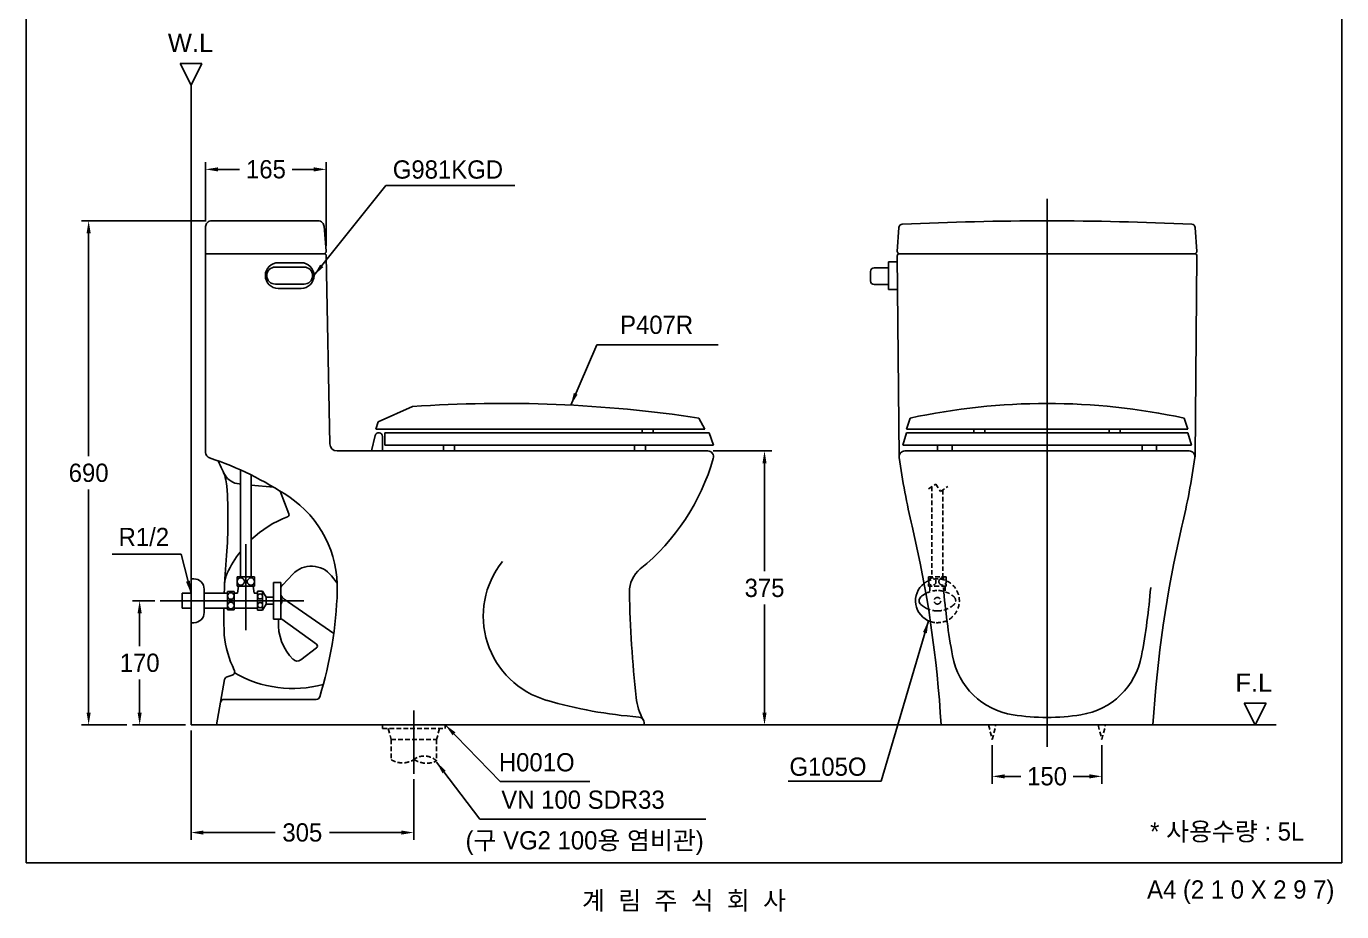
# Model space of a CAD drawing. Header units: millimetres. Extents: x 0 to 1800, y -67 to 2530.
# Drawn here: x 0 to 1800, y -67 to 1145 of the extents above; entities that cross this region are included whole.
import ezdxf
from ezdxf.enums import TextEntityAlignment as Align
from ezdxf.lldxf.tags import DXFTag

# ---------------------------------------------------------------- set-up
doc = ezdxf.new("R2010")
doc.units = ezdxf.units.MM
doc.linetypes.add('DASHED2', pattern=[9.525, 6.35, -3.175])
for name, color, linetype in [('TEXT', 7, 'Continuous'), ('내부선 및 부속', 4, 'Continuous'), ('도각라인', 255, 'Continuous'), ('외형선', 3, 'Continuous'), ('점선', 6, 'DASHED2'), ('중심선', 1, 'DASHED'), ('치수선', 7, 'Continuous')]:
    doc.layers.add(name, color=color, linetype=linetype)
doc.styles.add('____', font='')
doc.styles.add('타이틀', font='H2GTRM.TTF', dxfattribs={"height": 25})
doc.styles.get('____').set_extended_font_data('굴림')
tags = doc.linetypes.add('DASHDOT', pattern=[70, 31, -13, 13, -13]).pattern_tags.tags
tags[10:11] = [DXFTag(74, 4), DXFTag(75, 0), DXFTag(340, '0'), DXFTag(46, 0.0), DXFTag(50, 0.0), DXFTag(44, 0.0), DXFTag(45, 0.0)]
tags[8:9] = [DXFTag(74, 4), DXFTag(75, 0), DXFTag(340, '0'), DXFTag(46, 0.0), DXFTag(50, 0.0), DXFTag(44, 0.0), DXFTag(45, 0.0)]
tags[6:7] = [DXFTag(74, 4), DXFTag(75, 0), DXFTag(340, '0'), DXFTag(46, 0.0), DXFTag(50, 0.0), DXFTag(44, 0.0), DXFTag(45, 0.0)]
tags[4:5] = [DXFTag(74, 4), DXFTag(75, 0), DXFTag(340, '0'), DXFTag(46, 0.0), DXFTag(50, 0.0), DXFTag(44, 0.0), DXFTag(45, 0.0)]
tags = doc.linetypes.add('DASHED', pattern=[25.72, 12.86, -12.86]).pattern_tags.tags
tags[6:7] = [DXFTag(74, 4), DXFTag(75, 0), DXFTag(340, '0'), DXFTag(46, 0.0), DXFTag(50, 0.0), DXFTag(44, 0.0), DXFTag(45, 0.0)]
tags[4:5] = [DXFTag(74, 4), DXFTag(75, 0), DXFTag(340, '0'), DXFTag(46, 0.0), DXFTag(50, 0.0), DXFTag(44, 0.0), DXFTag(45, 0.0)]
doc.dimstyles.new('MSADIM', dxfattribs={"dimtxt": 33, "dimasz": 17, "dimexe": 10, "dimexo": 7.5, "dimgap": 10, "dimtad": 0, "dimtih": 1, "dimtoh": 1, "dimdec": 0, "dimzin": 1, "dimdsep": 46, "dimtxsty": '____', "dimcen": 11.25, "dimadec": 0, "dimazin": 0, "dimtfac": 1, "dimtdec": 0, "dimtix": 1, "dimtmove": 0, "dimatfit": 3, "dimfxl": 1, "dimtolj": 1, "dimtzin": 1, "dimarcsym": 0})

# ---------------------------------------------------------------- blocks, each defined once
blk = doc.blocks.new('*D7')
at = {"layer": '치수선', "color": 0, "linetype": 'Continuous', "lineweight": -2, "transparency": 16777216}
for p, q in [((245.4, 878.1), (245.4, 959)), ((410.4, 844.4), (410.4, 959)), ((262.4, 949), (291.9, 949)), ((393.4, 949), (363.8, 949))]:
    blk.add_line(p, q, dxfattribs=at)
at = {"layer": '치수선', "color": 0, "linetype": 'Continuous', "transparency": 16777216}
for points in [[(262.4, 951.8), (262.4, 946.1), (245.4, 949)], [(393.4, 951.8), (393.4, 946.1), (410.4, 949)]]:
    blk.add_solid(points, dxfattribs=at)
at = {"layer": '치수선', "color": 0, "linetype": 'Continuous', "transparency": 16777216, "insert": (327.9, 949), "char_height": 25, "attachment_point": 5, "style": '____'}
blk.add_mtext('\\A1;165', dxfattribs=at)
blk = doc.blocks.new('*D8')
at = {"layer": '치수선', "color": 0, "linetype": 'Continuous', "lineweight": -2, "transparency": 16777216}
for p, q in [((175.9, 358.6), (145.1, 358.6)), ((155.1, 341.6), (155.1, 296.5)), ((155.1, 205.6), (155.1, 250.8)), ((217.9, 188.6), (145.1, 188.6))]:
    blk.add_line(p, q, dxfattribs=at)
at = {"layer": '치수선', "color": 0, "linetype": 'Continuous', "transparency": 16777216}
for points in [[(152.3, 341.6), (157.9, 341.6), (155.1, 358.6)], [(152.3, 205.6), (157.9, 205.6), (155.1, 188.6)]]:
    blk.add_solid(points, dxfattribs=at)
at = {"layer": '치수선', "color": 0, "linetype": 'Continuous', "transparency": 16777216, "insert": (155.1, 273.6), "char_height": 25, "attachment_point": 5, "style": '____'}
blk.add_mtext('\\A1;170', dxfattribs=at)
blk = doc.blocks.new('*D9')
at = {"layer": '치수선', "color": 0, "linetype": 'Continuous', "lineweight": -2, "transparency": 16777216}
for p, q in [((245.9, 878.6), (75.3, 878.6)), ((85.3, 861.6), (85.3, 556.5)), ((85.3, 205.6), (85.3, 510.8)), ((137.6, 188.6), (75.3, 188.6))]:
    blk.add_line(p, q, dxfattribs=at)
at = {"layer": '치수선', "color": 0, "linetype": 'Continuous', "transparency": 16777216}
for points in [[(82.5, 861.6), (88.1, 861.6), (85.3, 878.6)], [(82.5, 205.6), (88.1, 205.6), (85.3, 188.6)]]:
    blk.add_solid(points, dxfattribs=at)
at = {"layer": '치수선', "color": 0, "linetype": 'Continuous', "transparency": 16777216, "insert": (85.3, 533.6), "char_height": 25, "attachment_point": 5, "style": '____'}
blk.add_mtext('\\A1;690', dxfattribs=at)
blk = doc.blocks.new('*D10')
at = {"layer": '치수선', "color": 0, "linetype": 'Continuous', "lineweight": -2, "transparency": 16777216}
for p, q in [((225.4, 181.1), (225.4, 31.4)), ((530.1, 114.4), (530.1, 31.4)), ((242.4, 41.4), (340.4, 41.4)), ((513.1, 41.4), (415, 41.4))]:
    blk.add_line(p, q, dxfattribs=at)
at = {"layer": '치수선', "color": 0, "linetype": 'Continuous', "transparency": 16777216}
for points in [[(242.4, 44.2), (242.4, 38.6), (225.4, 41.4)], [(513.1, 44.2), (513.1, 38.6), (530.1, 41.4)]]:
    blk.add_solid(points, dxfattribs=at)
at = {"layer": '치수선', "color": 0, "linetype": 'Continuous', "transparency": 16777216, "insert": (377.7, 41.4), "char_height": 25, "attachment_point": 5, "style": '____'}
blk.add_mtext('\\A1;305', dxfattribs=at)
blk = doc.blocks.new('*D11')
at = {"layer": '치수선', "color": 0, "linetype": 'Continuous', "lineweight": -2, "transparency": 16777216}
for p, q in [((1321.8, 161.1), (1321.8, 108.3)), ((1471.8, 161.1), (1471.8, 108.3)), ((1338.8, 118.3), (1360.9, 118.3)), ((1454.8, 118.3), (1432.7, 118.3))]:
    blk.add_line(p, q, dxfattribs=at)
at = {"layer": '치수선', "color": 0, "linetype": 'Continuous', "transparency": 16777216}
for points in [[(1338.8, 121.1), (1338.8, 115.5), (1321.8, 118.3)], [(1454.8, 121.1), (1454.8, 115.5), (1471.8, 118.3)]]:
    blk.add_solid(points, dxfattribs=at)
at = {"layer": '치수선', "color": 0, "linetype": 'Continuous', "transparency": 16777216, "insert": (1396.8, 118.3), "char_height": 25, "attachment_point": 5, "style": '____'}
blk.add_mtext('\\A1;150', dxfattribs=at)
blk = doc.blocks.new('*D12')
at = {"layer": '치수선', "color": 0, "linetype": 'Continuous', "lineweight": -2, "transparency": 16777216}
for p, q in [((939.9, 563.6), (1020.2, 563.6)), ((1010.2, 546.6), (1010.2, 399)), ((1010.2, 205.6), (1010.2, 353.3)), ((939.9, 188.6), (1020.2, 188.6))]:
    blk.add_line(p, q, dxfattribs=at)
at = {"layer": '치수선', "color": 0, "linetype": 'Continuous', "transparency": 16777216}
for points in [[(1007.3, 546.6), (1013, 546.6), (1010.2, 563.6)], [(1007.3, 205.6), (1013, 205.6), (1010.2, 188.6)]]:
    blk.add_solid(points, dxfattribs=at)
at = {"layer": '치수선', "color": 0, "linetype": 'Continuous', "transparency": 16777216, "insert": (1010.2, 376.1), "char_height": 25, "attachment_point": 5, "style": '____'}
blk.add_mtext('\\A1;375', dxfattribs=at)

msp = doc.modelspace()

# ---------------------------------------------------------------- linework, layer by layer
for p, q in [((665.4, 111.4), (771.1, 111.4)), ((1152.8, 111.9), (1042.7, 111.9))]:
    msp.add_line(p, q)
at = {"layer": '내부선 및 부속', "linetype": 'Continuous'}
for p, q in [((380, 815.3), (340.8, 815.3)), ((376, 821.3), (344.8, 821.3)), ((1179.9, 814.1), (1160.2, 814.1)), ((1179.9, 822.6), (1179.9, 784.7)), ((1191.9, 822.6), (1179.9, 822.6)), ((1155.2, 809.1), (1155.2, 796.3)), ((340.8, 792), (380, 792)), ((344.8, 786), (376, 786)), ((1160.2, 791.3), (1179.9, 791.3)), ((1179.9, 784.7), (1192.2, 784.7)), ((528.4, 624.4), (481.4, 603.6)), ((481.4, 603.6), (478.4, 593.6)), ((928.4, 593.6), (920.4, 608.6)), ((1209.3, 608.6), (1204.3, 593.6)), ((1584.3, 608.6), (1589.3, 593.6)), ((477.6, 584.9), (472.2, 563.6)), ((478.4, 593.6), (928.4, 593.6)), ((487.4, 583.6), (487.4, 563.6)), ((490.4, 588.6), (934.4, 588.6)), ((490.4, 588.6), (490.4, 571.6)), ((842.9, 593.6), (842.9, 588.6)), ((857.9, 593.6), (857.9, 588.6)), ((934.4, 588.6), (940.4, 571.6)), ((1199.3, 571.6), (1204.3, 588.6)), ((1204.3, 593.6), (1589.3, 593.6)), ((1204.3, 588.6), (1589.3, 588.6)), ((1296.8, 593.6), (1296.8, 588.6)), ((1311.8, 593.6), (1311.8, 588.6)), ((1481.8, 593.6), (1481.8, 588.6)), ((1496.8, 593.6), (1496.8, 588.6)), ((1589.3, 588.6), (1594.3, 571.6)), ((490.4, 571.6), (940.4, 571.6)), ((570.8, 571.6), (570.8, 563.6)), ((585.8, 571.6), (585.8, 563.6)), ((832.1, 571.6), (832.1, 563.6)), ((847.1, 571.6), (847.1, 563.6)), ((1199.3, 571.6), (1594.3, 571.6)), ((1246.8, 571.6), (1246.8, 563.6)), ((1266.8, 571.6), (1266.8, 563.6)), ((1526.8, 571.6), (1526.8, 563.6)), ((1546.8, 571.6), (1546.8, 563.6)), ((292.9, 391.4), (292.9, 537.7)), ((307.9, 391.4), (307.9, 530.7)), ((229.4, 388.6), (225.4, 388.6)), ((312.4, 391.4), (288.4, 391.4)), ((288.4, 378.4), (288.4, 391.4)), ((312.4, 378.4), (288.4, 378.4)), ((290.4, 378.4), (288.9, 368.9)), ((311.9, 368.9), (310.4, 378.4)), ((312.4, 378.4), (312.4, 391.4)), ((338.4, 383.6), (338.4, 333.6)), ((348.4, 383.6), (338.4, 383.6)), ((348.4, 383.6), (348.4, 333.6)), ((213.4, 348.4), (213.4, 368.9)), ((225.4, 368.9), (213.4, 368.9)), ((243.4, 374.6), (243.4, 342.6)), ((275.4, 368.9), (243.4, 368.9)), ((275.4, 371.1), (275.4, 346.1)), ((284.4, 371.1), (275.4, 371.1)), ((284.4, 371.1), (284.4, 346.1)), ((288.9, 368.9), (284.4, 368.9)), ((316.4, 368.9), (311.9, 368.9)), ((323.4, 371.6), (316.4, 371.6)), ((316.4, 371.6), (316.4, 345.6)), ((323.4, 371.6), (323.4, 345.6)), ((323.4, 371.6), (328.4, 363.4)), ((328.4, 363.4), (328.4, 353.9)), ((338.4, 363.4), (328.4, 363.4)), ((225.4, 348.4), (213.4, 348.4)), ((275.4, 348.4), (243.4, 348.4)), ((284.4, 346.1), (275.4, 346.1)), ((316.4, 348.4), (284.4, 348.4)), ((323.4, 345.6), (316.4, 345.6)), ((328.4, 353.9), (323.4, 345.6)), ((338.4, 353.9), (328.4, 353.9)), ((229.4, 328.6), (225.4, 328.6)), ((348.4, 333.6), (338.4, 333.6))]:
    msp.add_line(p, q, dxfattribs=at)
at = {"layer": '내부선 및 부속', "linetype": 'Continuous', "flags": 128}
for points in [[(477.6, 584.9, -0.883848), (487.4, 583.6)], [(229.4, 388.6, -0.414214), (243.4, 374.6)], [(348.4, 363.1, -0.31563), (348.4, 354.1)], [(1224.1, 353.5, -0.44), (1224.1, 363.8)], [(1224.1, 363.8, -0.062736), (1230.9, 368.7)], [(1234.6, 347, -0.092553), (1224.1, 353.5)]]:
    msp.add_lwpolyline(points, format="xyb", dxfattribs=at)
at = {"layer": '내부선 및 부속', "linetype": 'Continuous'}
for centre, radius in [((293.4, 385), 5), ((307.4, 384.8), 5), ((279.9, 365.1), 4.5), ((319.9, 364.6), 3.5), ((279.9, 352.1), 4.5), ((319.9, 352.6), 3.5)]:
    msp.add_circle(centre, radius, dxfattribs=at)
for centre, radius, start, end in [((344.8, 803.6), 17.7, 90, 270), ((340.8, 803.6), 11.7, 90, 270), ((376, 803.6), 17.7, 270, 90), ((380, 803.6), 11.7, 270, 90), ((1160.2, 809.1), 5, 90, 180), ((1160.2, 796.3), 5, 180, 270), ((652.3, -1178.5), 1807.2, 81.4679, 93.9308), ((1396.8, -260.3), 888.9, 77.8229, 102.1771), ((1246.8, 358.6), 30, 127.6301, 251.1934), ((229.4, 342.6), 14, 270, 360)]:
    msp.add_arc(centre, radius, start, end, dxfattribs=at)
at = {"layer": '도각라인', "color": 7}
for p, q in [((0, 0), (0, 2530)), ((1800, 2530), (1800, 0)), ((0, 0), (1800, 0))]:
    msp.add_line(p, q, dxfattribs=at)
at = {"layer": '외형선', "linetype": 'Continuous'}
for p, q in [((240.4, 1094), (210.4, 1094)), ((210.4, 1094), (225.4, 1064)), ((225.4, 1064), (240.4, 1094)), ((225.4, 1064), (225.4, 188.6)), ((245.4, 870.6), (245.4, 561.6)), ((253.4, 878.6), (399.4, 878.6)), ((407.4, 871.3), (410.4, 836.9)), ((1194, 869.2), (1191.8, 836.8)), ((1599.6, 869.2), (1601.8, 836.8)), ((245.4, 833.6), (407.4, 833.6)), ((410.5, 830.7), (415.2, 573.5)), ((1191.8, 830.6), (1194.3, 555.6)), ((1194.8, 833.6), (1598.8, 833.6)), ((1599.3, 555.6), (1601.8, 830.6)), ((425.2, 563.6), (932.4, 563.6)), ((456.8, 563.6), (526.8, 563.6)), ((1202.3, 563.6), (1591.3, 563.6)), ((1284.3, 563.6), (1294.3, 563.6)), ((1509.3, 563.6), (1499.3, 563.6)), ((291.3, 518.5), (292.9, 518.4)), ((307.9, 517), (338.1, 514.3)), ((347.3, 508.7), (359.3, 477.5)), ((225.4, 328.6), (225.4, 388.6)), ((364.8, 395.2), (350.9, 380.6)), ((417.6, 392.8), (425.4, 382.9)), ((420.7, 314), (352.9, 361)), ((349.7, 333.5), (397.2, 299)), ((397.2, 294.2), (375.7, 277.7)), ((274.8, 254.6), (281.7, 256.8)), ((271.4, 250.7), (260.4, 188.6)), ((270.8, 223.6), (396.7, 223.6)), ((1696.6, 218.6), (1666.6, 218.6)), ((1666.6, 218.6), (1681.6, 188.6)), ((1681.6, 188.6), (1696.6, 218.6)), ((225.4, 188.6), (1710.2, 188.6)), ((260.4, 188.6), (623, 188.6)), ((845.4, 191.5), (845.4, 188.6))]:
    msp.add_line(p, q, dxfattribs=at)
at = {"layer": '외형선', "linetype": 'Continuous', "flags": 128}
for points in [[(245.4, 870.6, -0.414214), (253.4, 878.6)], [(399.4, 878.6, -0.414214), (407.4, 870.6)], [(1594.9, 873.9, -0.380655), (1599.6, 869.2)], [(410.4, 836.9, -0.440056), (407.4, 833.6)], [(407.5, 833.6, -0.408801), (410.5, 830.7)], [(1601.8, 836.8, -0.43417), (1598.8, 833.6)], [(1598.8, 833.6, -0.414214), (1601.8, 830.6)], [(932.4, 563.6, -0.4977), (940.1, 553.5)], [(1591.3, 563.6, -0.456954), (1599.2, 554.5)], [(940.1, 553.5, -0.154775), (840.2, 402.1)], [(1599.2, 554.5, -0.021748), (1581.4, 460.5)], [(1538.6, 376.8, -0.025213), (1526.1, 283.1)], [(344.9, 331.3, -0.24439), (346.3, 333.6)], [(348.4, 334.1, -0.117188), (349.7, 333.5)], [(397.2, 299, -0.501289), (397.2, 294.2)], [(1526.1, 283.1, -0.318147), (1443.2, 202.6)], [(284.7, 263.8, -0.457017), (281.7, 256.8)], [(401.5, 227.2, -0.329369), (396.7, 223.6)], [(838, 199.5, -0.051386), (712, 222.4)], [(838, 199.5, -0.391818), (845.4, 191.5)], [(1443.2, 202.6, -0.038872), (1396.8, 198.9)]]:
    msp.add_lwpolyline(points, format="xyb", dxfattribs=at)
at = {"layer": '외형선', "linetype": 'Continuous'}
for centre, radius, start, end in [((1199, 868.9), 5, 92.7667, 176.1239), ((1396.8, -3224.5), 4103.1, 87.2333, 92.7667), ((1194.8, 836.6), 3, 176.1246, 270), ((1194.8, 830.6), 3, 90, 180), ((253.4, 561.6), 8, 180, 251.643), ((425.2, 573.6), 10, 181.0609, 270), ((1202.3, 555.6), 8, 90, 188.2328), ((109.8, 128.8), 448, 56.2004, 71.643), ((401.9, 605.8), 150, 201.8483, 206.7841), ((2283, 712), 1100, 188.2328, 193.2164), ((214.5, 511.1), 60, 4.2949, 26.7841), ((401.9, 605.8), 150, 206.7841, 209.9084), ((293.6, 543.4), 25, 209.9084, 264.8231), ((-324, 470.7), 600, 355.2183, 4.2949), ((275.6, 376.5), 150, 358.2426, 56.2004), ((411.2, 333.5), 150, 110.9515, 133.5352), ((356.5, 476.4), 3, 290.9515, 21.0375), ((-345.4, 94.7), 1600, 3.3655, 13.2164), ((3139, 94.7), 1600, 166.7836, 176.6345), ((1270.4, 337.3), 1000, 175.2183, 178.1906), ((411.2, 333.5), 150, 142.0735, 155.242), ((311.3, 379.6), 40, 155.242, 177.4768), ((390.1, 371), 35, 38.3432, 136.3031), ((745.4, 337.6), 120, 141.5515, 253.818), ((865.3, 371), 40, 128.9691, 181.04), ((360.3, 371.7), 13, 136.3026, 156.3544), ((360.3, 371.7), 13, 203.6456, 235.271), ((-124.4, 388.8), 550.2, 342.9211, 358.2426), ((2425.1, 399.3), 1600, 181.04, 186.2118), ((2190, 454.1), 938.2, 184.7253, 190.5024), ((1270.4, 337.3), 1000, 179.3655, 181.4734), ((414.8, 327.7), 70, 177.1174, 224.7914), ((414.8, 327.7), 145, 186.3863, 206.1668), ((370.8, 284.1), 8, 224.7914, 307.4768), ((1365.8, 301.3), 100, 190.5024, 261.0956), ((276.3, 249.8), 5, 107.9221, 169.9753), ((364.6, 397.9), 159.3, 239.9869, 285.215), ((270.8, 218.6), 5, 90, 169.9753), ((914, 234.8), 80, 186.2118, 209.5158), ((1396.8, 498.9), 300, 261.0956, 270)]:
    msp.add_arc(centre, radius, start, end, dxfattribs=at)
at = {"layer": '점선'}
for p, q in [((1234.4, 511.7), (1244.4, 518.3)), ((1239.3, 515), (1239.3, 391.4)), ((1244.4, 518.3), (1251, 508.3)), ((1251, 508.3), (1261, 514.9)), ((1254.3, 510.5), (1254.3, 391.4)), ((1234.8, 391.4), (1234.8, 378.4)), ((1249.9, 391.4), (1234.8, 391.4)), ((1248.9, 378.4), (1234.8, 378.4)), ((1236.3, 378.4), (1236.3, 371)), ((1258.8, 378.4), (1248.9, 378.4)), ((1258.8, 391.4), (1249.9, 391.4)), ((1257.3, 378.4), (1257.3, 371)), ((1258.8, 391.4), (1258.8, 378.4)), ((487.4, 188.6), (487.4, 183.6)), ((487.4, 183.6), (573.4, 183.6)), ((495.4, 183.6), (499.4, 168.6)), ((565.4, 183.6), (561.4, 168.6)), ((573.4, 188.6), (573.4, 183.6)), ((1316.8, 188.6), (1321.8, 168.6)), ((1321.8, 168.6), (1326.8, 188.6)), ((1466.8, 188.6), (1471.8, 168.6)), ((1471.8, 168.6), (1476.8, 188.6)), ((499.4, 168.6), (561.4, 168.6)), ((499.4, 168.6), (499.4, 141.1)), ((561.4, 168.6), (561.4, 139.4))]:
    msp.add_line(p, q, dxfattribs=at)
at = {"layer": '점선', "flags": 128}
for points in [[(1230.9, 368.7, -0.135758), (1248.4, 372.6)], [(1248.4, 372.6, -0.17506), (1269.5, 363.8)], [(1269.5, 363.8, -0.44), (1269.5, 353.5)], [(1246.2, 344.7, -0.089001), (1234.6, 347)], [(1269.5, 353.5, -0.192147), (1246.2, 344.7)]]:
    msp.add_lwpolyline(points, format="xyb", dxfattribs=at)
at = {"layer": '점선'}
msp.add_circle((1239.8, 384.8), 5, dxfattribs=at)
for centre, radius, start, end in [((1246.8, 358.6), 30, 113.5782, 127.6301), ((1246.8, 358.6), 30, 266.4472, 113.5782), ((1253.8, 385), 5, 145.7201, 205.1839), ((1253.8, 385), 5, 205.1839, 145.7201), ((1246.8, 358.6), 4.5, 78.8014, 272.1025), ((1246.8, 358.6), 4.5, 272.1025, 78.8014), ((1246.8, 358.6), 30, 251.1934, 266.4472), ((544.6, 121.7), 24.4, 46.5379, 123.8822), ((514.7, 164.8), 28.1, 237.1476, 305.6288), ((547.8, 168.4), 32.1, 237.1903, 295.1018)]:
    msp.add_arc(centre, radius, start, end, dxfattribs=at)
at = {"layer": '중심선', "linetype": 'DASHDOT'}
for p, q in [((1396.8, 908.6), (1396.8, 158.6)), ((300.4, 318.4), (300.4, 435.9)), ((379.8, 358.6), (183.4, 358.6)), ((530.1, 121.9), (530.1, 208.6))]:
    msp.add_line(p, q, dxfattribs=at)
at = {"layer": '치수선', "linetype": 'Continuous'}
for p, q in [((509.2, 926.7), (668.6, 926.7)), ((797.5, 708.9), (946.8, 708.9)), ((637.6, 59.9), (930, 59.9))]:
    msp.add_line(p, q, dxfattribs=at)

# ---------------------------------------------------------------- texts
at = {"layer": 'TEXT', "style": '타이틀'}
for s, p in [('* 사용수량 : 5L', (1643.3, 42.9)), ('계  림  주  식  회  사', (900, -51.7))]:
    msp.add_text(s, height=25, dxfattribs=at).set_placement(p, align=Align.MIDDLE_CENTER)
msp.add_text('A4 (2 1 0 X 2 9 7)', height=25, dxfattribs=at).set_placement((1790, -36.5), align=Align.MIDDLE_RIGHT)
at = {"layer": 'TEXT', "char_height": 25, "attachment_point": 1, "line_spacing_factor": 0.963855, "style": '타이틀'}
for s, insert, width in [('\\fArial;W.L', (193.7, 1134.7), 248.993), ('\\A1;G981KGD', (501.5, 961.3), 248.993), ('\\A1;P407R', (812.5, 748.8), 248.993), ('\\fArial;F.L', (1654.5, 259), 248.993), ('\\A1; G105O', (1035.2, 144.1), 248.993), ('\\A1;VN 100 SDR33', (650, 98.9), 379.657), ('\\A1;(구 VG2 100{\\fGulim|b0|i0|c129|p50;용 염비관)}', (601.1, 43.3), 379.657)]:
    msp.add_mtext(s, dxfattribs=dict(at, insert=insert, width=width))
at = {"layer": '치수선', "linetype": 'Continuous', "char_height": 25, "attachment_point": 1, "line_spacing_factor": 0.963855, "style": '타이틀'}
for s, insert, width in [('\\A1;R1/2', (126.3, 458.4), 248.993), ('\\A1; H001O', (637.6, 150.1), 361.787)]:
    msp.add_mtext(s, dxfattribs=dict(at, insert=insert, width=width))

# ---------------------------------------------------------------- dimensions: what is measured, and where the dimension line sits
at = {"layer": '치수선', "linetype": 'Continuous'}
for base, p1, p2, picture, middle in [((410.4, 949), (245.4, 870.6), (410.4, 836.9), '*D7', (327.9, 949)), ((530.1, 41.4), (225.4, 188.6), (530.1, 121.9), '*D10', (377.7, 41.4))]:
    dim = msp.add_linear_dim(base=base, p1=p1, p2=p2, dimstyle='MSADIM', override={"dimtxt": 25}, dxfattribs=at)
    dim.commit()
    dim.dimension.update_dxf_attribs({"geometry": picture, "text_midpoint": middle, "dimtype": 160})
for base, p1, p2, picture, middle in [((85.3, 188.6), (253.4, 878.6), (145.1, 188.6), '*D9', (85.3, 533.6)), ((155.1, 188.6), (183.4, 358.6), (225.4, 188.6), '*D8', (155.1, 273.6))]:
    dim = msp.add_linear_dim(base=base, p1=p1, p2=p2, angle=90, dimstyle='MSADIM', override={"dimtxt": 25}, dxfattribs=at)
    dim.commit()
    dim.dimension.update_dxf_attribs({"geometry": picture, "text_midpoint": middle})
dim = msp.add_linear_dim(base=(1010.2, 188.6), p1=(932.4, 563.6), p2=(932.4, 188.6), angle=90, dimstyle='MSADIM', override={"dimtxt": 25}, dxfattribs=at)
dim.commit()
dim.dimension.update_dxf_attribs({"geometry": '*D12', "text_midpoint": (1010.2, 376.1), "dimtype": 160})
dim = msp.add_linear_dim(base=(1471.8, 118.3), p1=(1321.8, 168.6), p2=(1471.8, 168.6), dimstyle='MSADIM', override={"dimtxt": 25}, dxfattribs=at)
dim.commit()
dim.dimension.update_dxf_attribs({"geometry": '*D11', "text_midpoint": (1396.8, 118.3)})

# ---------------------------------------------------------------- leaders
at = {"layer": '치수선', "linetype": 'Continuous', "annotation_type": 0, "has_hookline": 1, "hookline_direction": 0}
for points, override in [([(393.6, 803.7), (492.2, 926.7), (509.2, 926.7)], {"dimtxt": 25}), ([(745.1, 626.3), (780.5, 708.9), (797.5, 708.9)], {"dimtxt": 25}), ([(573.4, 188.8), (648.4, 111.4), (665.4, 111.4)], {"dimtxt": 30}), ([(561.4, 137.8), (620.6, 59.9), (637.6, 59.9)], {"dimtxt": 25})]:
    msp.add_leader(points, dimstyle='MSADIM', override=override, dxfattribs=at)
at = {"layer": '치수선', "linetype": 'Continuous'}
msp.add_leader([(225.4, 368.9), (211.7, 422.6), (117.4, 422.6)], dimstyle='MSADIM', override={"dimtxt": 25}, dxfattribs=at)
at = {"layer": '치수선', "linetype": 'Continuous', "annotation_type": 0, "has_hookline": 1, "hookline_direction": 0, "horizontal_direction": (-1, 0, 0)}
msp.add_leader([(1234.5, 331.3), (1169.8, 111.9), (1152.8, 111.9)], dimstyle='MSADIM', override={"dimtxt": 25}, dxfattribs=at)

doc.saveas('drawing.dxf')
